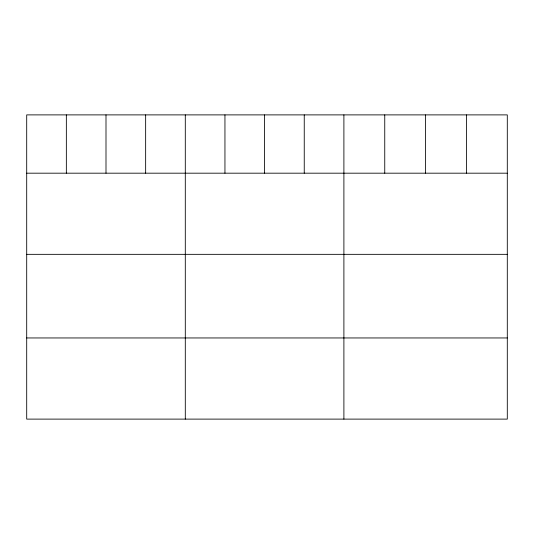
<?xml version="1.0" encoding="UTF-8"?>
<svg xmlns="http://www.w3.org/2000/svg" width="534" height="534" viewBox="0 0 534 534"><rect width="100%" height="100%" fill="white"/><g stroke="black" fill="none" stroke-linecap="round" stroke-linejoin="round"><path stroke-width="0.8" d="M507.3 173.183L507.3 419.11L26.7 419.11L26.7 114.89L507.3 114.89L507.3 173.183L26.7 173.183M26.7 254.338L507.3 254.338M26.7 337.955L507.3 337.955M466.449 114.89L466.449 173.183M425.598 114.89L425.598 173.183M384.747 114.89L384.747 173.183M343.896 114.89L343.896 419.11M304.247 114.89L304.247 173.183M264.597 114.89L264.597 173.183M224.947 114.89L224.947 173.183M185.298 114.89L185.298 419.11M145.648 114.89L145.648 173.183M105.999 114.89L105.999 173.183M66.35 114.89L66.35 173.183"/></g></svg>
